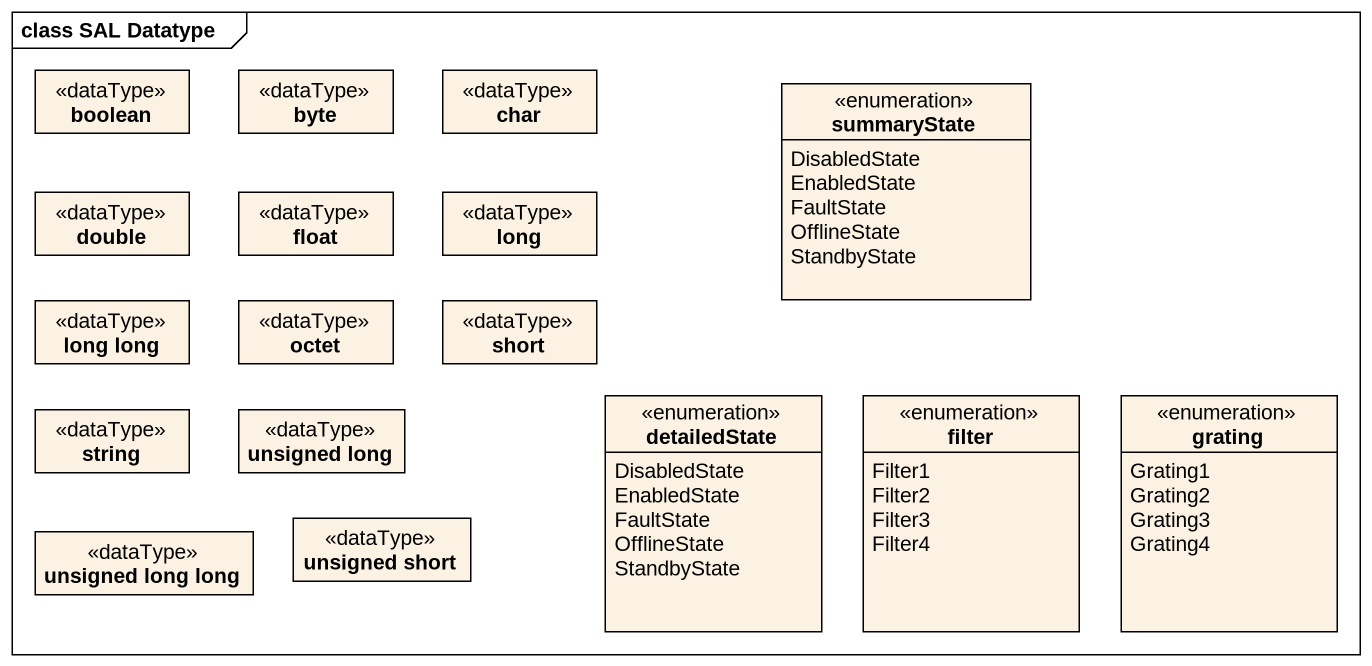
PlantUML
@startuml
mainframe class SAL Datatype
hide circle
hide empty members
class boolean <<dataType>>
class byte <<dataType>>
class char <<dataType>>
enum summaryState {
  DisabledState
  EnabledState
  FaultState
  OfflineState
  StandbyState
}
class double <<dataType>>
class float <<dataType>>
class long <<dataType>>
class "long long" as long_long <<dataType>>
class octet <<dataType>>
class short <<dataType>>
class string <<dataType>>
class "unsigned long" as unsigned_long <<dataType>>
enum detailedState {
  DisabledState
  EnabledState
  FaultState
  OfflineState
  StandbyState
}
enum filter {
  Filter1
  Filter2
  Filter3
  Filter4
}
enum grating {
  Grating1
  Grating2
  Grating3
  Grating4
}
class "unsigned short" as unsigned_short <<dataType>>
class "unsigned long long" as unsigned_long_long <<dataType>>
@enduml
